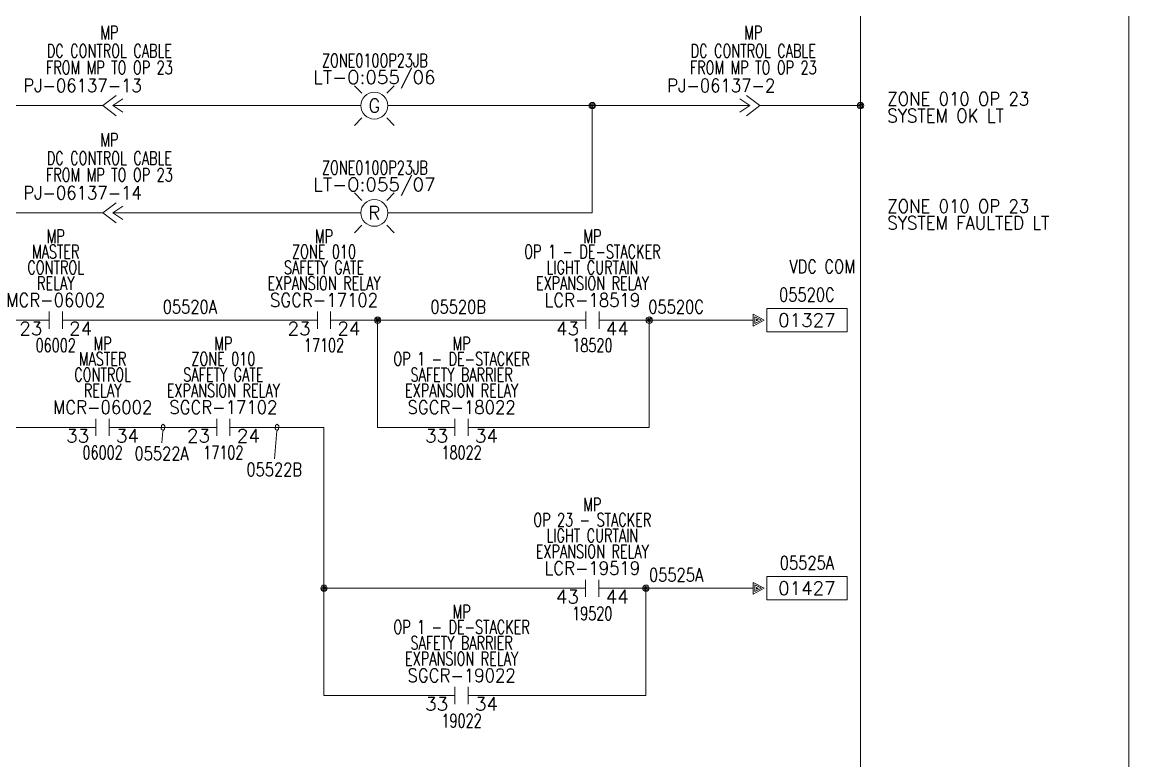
# Model space of a CAD drawing. Header units: inches. Extents: x 0 to 17, y 0 to 23.
# Drawn here: x 6.69 to 17, y 7.89 to 14.78 of the extents above; entities that cross this region are included whole.
import ezdxf
from ezdxf.enums import TextEntityAlignment as Align

# ---------------------------------------------------------------- set-up
doc = ezdxf.new("R2010")
doc.units = ezdxf.units.IN
doc.header["$MEASUREMENT"] = 0
doc.layers.get('0').update_dxf_attribs({"lineweight": 5})
for name, color, linetype, lineweight in [('DESC', 1, 'Continuous', 5), ('DESCCHILD', 1, 'Continuous', 5), ('LOC', 252, 'Continuous', 5), ('MISC', 2, 'Continuous', 5), ('SYMS', 7, 'Continuous', 5), ('TAGFIXED', 7, 'Continuous', 5), ('TAGS', 2, 'Continuous', 5), ('TERMS', 2, 'Continuous', 5), ('Title_Block_Info', 2, 'Continuous', 5), ('WIRENO', 1, 'Continuous', 5), ('WIRES', 7, 'Continuous', 5), ('XREF', 1, 'Continuous', 5), ('XREFCHILD', 1, 'Continuous', 5)]:
    doc.layers.add(name, color=color, linetype=linetype, lineweight=lineweight)
doc.styles.get("Standard").update_dxf_attribs({"font": 'romans.shx'})
doc.styles.add('WD', font='romans.shx')

# ---------------------------------------------------------------- blocks, each defined once
blk = doc.blocks.new('WD_WNV')
at = {"linetype": 'Continuous', "style": 'WD', "width": 0.8}
blk.add_attdef('WIRENO', text='', height=0.125, dxfattribs=at).set_placement((-0.05, 0), align=Align.MIDDLE_RIGHT)
blk = doc.blocks.new('HA2S1')
for p, q in [((0.125, 0.109), (0.125, -0.109)), ((0.875, 0.109), (0.125, 0.109)), ((0.875, -0.109), (0.875, 0.109)), ((0, -0.055), (0, 0.055)), ((0, 0.055), (0.102, 0)), ((0.102, 0), (0, -0.055)), ((0.078, 0), (0.016, 0.031)), ((0.016, 0.031), (0.016, -0.031)), ((0.016, -0.031), (0.078, 0)), ((0.047, 0), (0.031, 0.008)), ((0.031, 0.008), (0.031, -0.008)), ((0.031, -0.008), (0.047, 0)), ((0.125, -0.109), (0.875, -0.109))]:
    blk.add_line(p, q)
at = {"style": 'WD', "width": 0.8, "flags": 8}
for tag, p in [('WIRENO', (0.5, 0.3)), ('DESC1', (0.5, -0.169))]:
    blk.add_attdef(tag, text='', height=0.125, dxfattribs=at).set_placement(p, align=Align.TOP_CENTER)
at = {"style": 'WD', "flags": 1}
for tag, p in [('X4TERM01', (0, 0)), ('SIGCODE', (0.026, 0.066))]:
    blk.add_attdef(tag, p, '', height=0.01, dxfattribs=at)
at = {"style": 'WD'}
blk.add_attdef('XREF', text='', height=0.125, dxfattribs=at).set_placement((0.5, -0.063), align=Align.CENTER)
blk = doc.blocks.new('HLT1R')
for p, q in [((-0.115, 0.115), (-0.186, 0.186)), ((0.115, 0.115), (0.186, 0.186)), ((-0.115, -0.115), (-0.186, -0.186)), ((0.115, -0.115), (0.186, -0.186))]:
    blk.add_line(p, q)
blk.add_circle((0, 0), 0.125)
at = {"style": 'WD', "width": 0.7}
for tag, p in [('INST', (0.006, 0.528)), ('LOC', (0.006, 0.359))]:
    blk.add_attdef(tag, text='', height=0.125, dxfattribs=at).set_placement(p, align=Align.CENTER)
at = {"style": 'WD'}
blk.add_attdef('TAG1', text='', height=0.125, dxfattribs=at).set_placement((0, 0.202), align=Align.CENTER)
at = {"linetype": 'Continuous', "style": 'WD', "flags": 9}
blk.add_attdef('ASSYCODE', text='', height=0.01, dxfattribs=at).set_placement((-0.003, 0.098), align=Align.CENTER)
at = {"style": 'WD', "flags": 9}
blk.add_attdef('FAMILY', text='', height=0.01, dxfattribs=at).set_placement((-0.005, 0.161), align=Align.CENTER)
at = {"linetype": 'Continuous', "style": 'WD', "flags": 1}
for tag, p in [('MFG', (0, 0.121)), ('CAT', (0, 0.14))]:
    blk.add_attdef(tag, text='', height=0.01, dxfattribs=at).set_placement(p, align=Align.MIDDLE)
at = {"style": 'WD', "width": 0.9}
blk.add_attdef('DESC1', (1.125, 0), '', height=0.125, dxfattribs=at)
at = {"style": 'WD'}
blk.add_attdef('COLOR', text='', height=0.125, dxfattribs=at).set_placement((0, 0), align=Align.MIDDLE)
at = {"style": 'WD', "flags": 1}
for tag, p in [('X4TERM01', (-0.125, 0)), ('X1TERM02', (0.125, 0))]:
    blk.add_attdef(tag, p, '', height=0.01, dxfattribs=at)
at = {"linetype": 'Continuous', "style": 'WD', "flags": 8}
blk.add_attdef('TERM01', text='', height=0.125, dxfattribs=at).set_placement((-0.175, -0.031), align=Align.TOP_RIGHT)
blk.add_attdef('TERM02', text='', height=0.125, dxfattribs=at).set_placement((0.175, -0.031), align=Align.TOP_LEFT)
at = {"style": 'WD', "width": 0.9}
blk.add_attdef('DESC2', text='', height=0.125, dxfattribs=at).set_placement((1.125, -0.031), align=Align.TOP_LEFT)
blk = doc.blocks.new('HLT1G')
for p, q in [((-0.115, 0.115), (-0.186, 0.186)), ((0.115, 0.115), (0.186, 0.186)), ((-0.115, -0.115), (-0.186, -0.186)), ((0.115, -0.115), (0.186, -0.186))]:
    blk.add_line(p, q)
blk.add_circle((0, 0), 0.125)
at = {"style": 'WD', "width": 0.7}
for tag, p in [('INST', (0.006, 0.528)), ('LOC', (0.006, 0.359))]:
    blk.add_attdef(tag, text='', height=0.125, dxfattribs=at).set_placement(p, align=Align.CENTER)
at = {"style": 'WD'}
blk.add_attdef('TAG1', text='', height=0.125, dxfattribs=at).set_placement((0, 0.202), align=Align.CENTER)
at = {"linetype": 'Continuous', "style": 'WD', "flags": 9}
blk.add_attdef('ASSYCODE', text='', height=0.01, dxfattribs=at).set_placement((-0.003, 0.096), align=Align.CENTER)
at = {"style": 'WD', "flags": 9}
blk.add_attdef('FAMILY', text='', height=0.01, dxfattribs=at).set_placement((-0.005, 0.161), align=Align.CENTER)
at = {"linetype": 'Continuous', "style": 'WD', "flags": 1}
for tag, p in [('MFG', (0, 0.121)), ('CAT', (0, 0.14))]:
    blk.add_attdef(tag, text='', height=0.01, dxfattribs=at).set_placement(p, align=Align.MIDDLE)
at = {"style": 'WD', "width": 0.9}
blk.add_attdef('DESC1', (1.125, 0), '', height=0.125, dxfattribs=at)
at = {"style": 'WD'}
blk.add_attdef('COLOR', text='', height=0.125, dxfattribs=at).set_placement((0, 0), align=Align.MIDDLE)
at = {"style": 'WD', "flags": 1}
for tag, p in [('X4TERM01', (-0.125, 0)), ('X1TERM02', (0.125, 0))]:
    blk.add_attdef(tag, p, '', height=0.01, dxfattribs=at)
at = {"linetype": 'Continuous', "style": 'WD', "flags": 8}
blk.add_attdef('TERM01', text='', height=0.125, dxfattribs=at).set_placement((-0.175, -0.031), align=Align.TOP_RIGHT)
blk.add_attdef('TERM02', text='', height=0.125, dxfattribs=at).set_placement((0.175, -0.031), align=Align.TOP_LEFT)
at = {"style": 'WD', "width": 0.9}
blk.add_attdef('DESC2', text='', height=0.125, dxfattribs=at).set_placement((1.125, -0.031), align=Align.TOP_LEFT)
blk = doc.blocks.new('WDDOT')
for radius in [0.03, 0.0187, 0.00929]:
    blk.add_circle((0, 0), radius)
blk = doc.blocks.new('TB_P')
at = {"color": 5, "linetype": 'Continuous'}
blk.add_lwpolyline([(0, 0), (17, 0), (17, 23), (0, 23)], close=True, dxfattribs=at)
at = {"color": 2, "linetype": 'Continuous', "style": 'WD', "flags": 1}
for tag, p in [('REV1_NO', (1.734, 3.29)), ('REV1_BY', (7.303, 3.29)), ('REV1_DATE', (9.562, 3.29)), ('REV2_NO', (1.734, 3.04)), ('REV2_BY', (7.303, 3.04)), ('REV2_DATE', (9.562, 3.04)), ('REV3_NO', (1.734, 2.79)), ('REV3_BY', (7.303, 2.79)), ('REV3_DATE', (9.562, 2.79)), ('REV4_NO', (1.734, 2.54)), ('REV4_BY', (7.303, 2.54)), ('REV4_DATE', (9.562, 2.54)), ('REV5_NO', (1.734, 2.29)), ('REV5_BY', (7.303, 2.29)), ('REV5_DATE', (9.562, 2.29)), ('REV6_NO', (1.734, 2.04)), ('REV6_BY', (7.303, 2.04)), ('REV6_DATE', (9.562, 2.04)), ('REV7_NO', (1.734, 1.79)), ('REV7_BY', (7.303, 1.79)), ('REV7_DATE', (9.562, 1.79)), ('REV8_NO', (1.734, 1.54)), ('REV8_BY', (7.303, 1.54)), ('REV8_DATE', (9.562, 1.54)), ('REV9_NO', (1.734, 1.29)), ('REV9_BY', (7.303, 1.29)), ('REV9_DATE', (9.562, 1.29))]:
    blk.add_attdef(tag, text='', height=0.15, dxfattribs=at).set_placement(p, align=Align.MIDDLE_CENTER)
for tag, p in [('REV1_CHANGE', (2.292, 3.29)), ('REV2_CHANGE', (2.292, 3.04)), ('REV3_CHANGE', (2.292, 2.79)), ('REV4_CHANGE', (2.292, 2.54)), ('REV5_CHANGE', (2.292, 2.29)), ('REV6_CHANGE', (2.292, 2.04)), ('REV7_CHANGE', (2.292, 1.79)), ('REV8_CHANGE', (2.292, 1.54)), ('REV9_CHANGE', (2.292, 1.29))]:
    blk.add_attdef(tag, text='', height=0.15, dxfattribs=at).set_placement(p, align=Align.MIDDLE_LEFT)
at = {"layer": 'Title_Block_Info', "ltscale": 0.1}
for tag, p in [('CUSTOMER', (6.842, 0.833)), ('JOB DESCRIPTION LINE', (6.842, 0.5)), ('DRAWING DESCRIPTION', (6.842, 0.167))]:
    blk.add_attdef(tag, text='', height=0.15, dxfattribs=at).set_placement(p, align=Align.MIDDLE_LEFT)
at = {"layer": 'Title_Block_Info', "ltscale": 0.1, "style": 'WD'}
for tag, p in [('JOB #', (12.752, 0.833)), ('SEC. NO.', (14.75, 0.833)), ('SHT. NO.', (16.312, 0.833)), ('NAME', (12.795, 0.5)), ('REV', (16.194, 0.5))]:
    blk.add_attdef(tag, text='', height=0.125, dxfattribs=at).set_placement(p, align=Align.MIDDLE_CENTER)
blk.add_attdef('DATE', text='', height=0.125, dxfattribs=at).set_placement((15.188, 0.5), align=Align.MIDDLE_RIGHT)
blk.add_attdef('FILE NUMBER', text='', height=0.125, dxfattribs=at).set_placement((12.591, 0.167), align=Align.MIDDLE_LEFT)
blk = doc.blocks.new('HCR21')
at = {"linetype": 'Continuous'}
for p, q in [((-0.062, 0.08), (-0.062, -0.08)), ((0.062, 0.08), (0.062, -0.08))]:
    blk.add_line(p, q, dxfattribs=at)
at = {"style": 'WD'}
for tag, width, p in [('LOC', 0.7, (0, 0.719)), ('DESC1', 0.7, (0, 0.576)), ('DESC2', 0.7, (0, 0.429)), ('DESC3', 0.7, (0, 0.281)), ('TAG2', 0.9, (0, 0.125)), ('XREF', 0.7, (0, -0.297)), ('INST', 0.7, (0, -0.438))]:
    blk.add_attdef(tag, text='', height=0.125, dxfattribs=dict(at, width=width)).set_placement(p, align=Align.CENTER)
for tag, p in [('X2LINK', (0, 0.125)), ('X8LINK', (0, -0.125))]:
    blk.add_attdef(tag, p, '', height=0.01, dxfattribs=at)
for tag, p, flags in [('X4TERM01', (-0.062, 0), 1), ('X1TERM02', (0.062, 0), 1), ('FAMILY', (0.097, 0.053), 9), ('CONTACT', (0.097, 0.036), 1)]:
    blk.add_attdef(tag, p, '', height=0.01, dxfattribs=dict(at, flags=flags))
at = {"linetype": 'Continuous', "style": 'WD', "flags": 8}
blk.add_attdef('TERM01', text='', height=0.125, dxfattribs=at).set_placement((-0.125, -0.016), align=Align.TOP_RIGHT)
blk.add_attdef('TERM02', text='', height=0.125, dxfattribs=at).set_placement((0.125, -0.016), align=Align.TOP_LEFT)
blk = doc.blocks.new('WD_WNH')
at = {"linetype": 'Continuous', "style": 'WD', "width": 0.8}
blk.add_attdef('WIRENO', text='', height=0.125, dxfattribs=at).set_placement((0, 0.0625), align=Align.CENTER)
blk = doc.blocks.new('HC02JP1')
for p, q in [((-0.062, 0), (0.062, 0.094)), ((-0.062, 0), (0.062, -0.094)), ((0.031, 0), (0.125, 0.062)), ((0.031, 0), (0.125, -0.062)), ((0.031, 0), (0.094, 0))]:
    blk.add_line(p, q)
at = {"style": 'WD', "width": 0.7}
for tag, p in [('INST', (0.146, 0.787)), ('LOC', (0, 0.618)), ('DESC1', (0, 0.448)), ('DESC2', (0, 0.292))]:
    blk.add_attdef(tag, text='', height=0.125, dxfattribs=at).set_placement(p, align=Align.CENTER)
at = {"style": 'WD', "width": 0.9}
blk.add_attdef('TAG2', text='', height=0.125, dxfattribs=at).set_placement((-0.016, 0.125), align=Align.RIGHT)
at = {"linetype": 'Continuous', "style": 'WD', "width": 0.9, "flags": 8}
blk.add_attdef('DELIM', text='', height=0.125, dxfattribs=at).set_placement((0.047, 0.125), align=Align.CENTER)
blk.add_attdef('TERM01', (0.109, 0.125), '', height=0.125, dxfattribs=at)
at = {"style": 'WD'}
for tag, p in [('X2LINK', (0.062, 0.125)), ('X8LINK', (0.062, -0.125))]:
    blk.add_attdef(tag, p, '', height=0.01, dxfattribs=at)
for tag, p, flags in [('X4TERM01', (-0.062, 0), 1), ('X4TERMDESC01', (-0.046, 0.023), 1), ('X1TERM01', (0.094, 0), 1), ('X1TERMDESC01', (0.098, 0.021), 1), ('FAMILY', (0.205, 0.059), 9)]:
    blk.add_attdef(tag, p, '', height=0.01, dxfattribs=dict(at, flags=flags))
blk = doc.blocks.new('HC02PJ1')
for p, q in [((-0.031, 0), (-0.125, 0.062)), ((-0.031, 0), (-0.125, -0.062)), ((-0.031, 0), (-0.094, 0)), ((0.062, 0), (-0.062, 0.094)), ((0.062, 0), (-0.062, -0.094))]:
    blk.add_line(p, q)
at = {"style": 'WD', "width": 0.7}
for tag, p in [('INST', (0.146, 0.787)), ('LOC', (0, 0.618)), ('DESC1', (0, 0.448)), ('DESC2', (0, 0.292))]:
    blk.add_attdef(tag, text='', height=0.125, dxfattribs=at).set_placement(p, align=Align.CENTER)
at = {"style": 'WD', "width": 0.9}
blk.add_attdef('TAG2', text='', height=0.125, dxfattribs=at).set_placement((-0.016, 0.125), align=Align.RIGHT)
at = {"linetype": 'Continuous', "style": 'WD', "width": 0.9, "flags": 8}
blk.add_attdef('DELIM', text='', height=0.125, dxfattribs=at).set_placement((0.047, 0.125), align=Align.CENTER)
blk.add_attdef('TERM01', (0.109, 0.125), '', height=0.125, dxfattribs=at)
at = {"style": 'WD'}
for tag, p in [('X2LINK', (-0.062, 0.125)), ('X8LINK', (-0.062, -0.125))]:
    blk.add_attdef(tag, p, '', height=0.01, dxfattribs=at)
for tag, p, flags in [('FAMILY', (0.048, 0.121), 9), ('X4TERMDESC01', (-0.106, 0.021), 1), ('X4TERM01', (-0.094, 0), 1), ('X1TERMDESC01', (0.062, 0.021), 1), ('X1TERM01', (0.062, 0), 1)]:
    blk.add_attdef(tag, p, '', height=0.01, dxfattribs=dict(at, flags=flags))

msp = doc.modelspace()

# ---------------------------------------------------------------- linework, layer by layer
at = {"layer": 'WIRENO'}
for points in [[(7.99, 10.857), (7.998, 10.969), (8.014, 10.983), (8.017, 11.014), (8.002, 11.031), (7.986, 11.016), (7.983, 10.985), (7.991, 10.977)], [(9.039, 10.707), (9.06, 10.969), (9.077, 10.983), (9.079, 11.014), (9.065, 11.031), (9.048, 11.016), (9.046, 10.986), (9.053, 10.977)]]:
    msp.add_lwpolyline(points, dxfattribs=at)
at = {"layer": 'WIRES'}
for p, q in [((14.5, 22.25), (14.5, 2.25)), ((4.625, 14), (7.438, 14)), ((7.594, 14), (9.844, 14)), ((10.094, 14), (13.406, 14)), ((12, 14), (12, 13)), ((13.562, 14), (14.5, 14)), ((4.625, 13), (7.438, 13)), ((7.594, 13), (9.844, 13)), ((10.094, 13), (12, 13)), ((4.625, 12), (6.938, 12)), ((7.062, 12), (9.438, 12)), ((9.562, 12), (11.938, 12)), ((10, 12), (10, 11)), ((12.062, 12), (13.5, 12)), ((12.531, 11), (12.531, 12)), ((4.625, 11), (7.375, 11)), ((7.5, 11), (8.5, 11)), ((8.625, 11), (9.5, 11)), ((9.5, 11), (9.5, 9.5)), ((10, 11), (10.719, 11)), ((10.844, 11), (12.531, 11)), ((9.5, 9.5), (11.938, 9.5)), ((9.5, 9.5), (9.5, 8.5)), ((12.062, 9.5), (13.5, 9.5)), ((12.5, 8.5), (12.5, 9.5)), ((9.5, 8.5), (10.719, 8.5)), ((10.844, 8.5), (12.5, 8.5))]:
    msp.add_line(p, q, dxfattribs=at)

# ---------------------------------------------------------------- block references
msp.add_blockref('TB_P', (0, 0))
at = {"layer": 'SYMS'}
ref = msp.add_blockref('HC02JP1', (7.5, 14), dxfattribs=at)
ref.add_attrib('TERM01', '13', (7.609, 14.125), dxfattribs={"layer": 'TERMS', "linetype": 'Continuous', "height": 0.125, "style": 'WD', "width": 0.9, "flags": 8})
ref.add_attrib('DELIM', '-', dxfattribs={"layer": 'MISC', "linetype": 'Continuous', "height": 0.125, "style": 'WD', "width": 0.9, "flags": 8}).set_placement((7.547, 14.125), align=Align.CENTER)
ref.add_attrib('DESC2', 'FROM MP TO OP 23', dxfattribs={"layer": 'DESCCHILD', "height": 0.125, "style": 'WD', "width": 0.7}).set_placement((7.5, 14.292), align=Align.CENTER)
ref.add_attrib('TAG2', 'PJ-06137', dxfattribs={"layer": 'TAGS', "height": 0.125, "style": 'WD', "width": 0.9}).set_placement((7.484, 14.125), align=Align.RIGHT)
ref.add_attrib('DESC1', 'DC CONTROL CABLE', dxfattribs={"layer": 'DESCCHILD', "height": 0.125, "style": 'WD', "width": 0.7}).set_placement((7.5, 14.448), align=Align.CENTER)
ref.add_attrib('LOC', 'MP', dxfattribs={"layer": 'LOC', "height": 0.125, "style": 'WD', "width": 0.7}).set_placement((7.5, 14.618), align=Align.CENTER)
ref = msp.add_blockref('HC02PJ1', (13.5, 14), dxfattribs=at)
ref.add_attrib('DESC1', 'DC CONTROL CABLE', dxfattribs={"layer": 'DESCCHILD', "height": 0.125, "style": 'WD', "width": 0.7}).set_placement((13.5, 14.448), align=Align.CENTER)
ref.add_attrib('DESC2', 'FROM MP TO OP 23', dxfattribs={"layer": 'DESCCHILD', "height": 0.125, "style": 'WD', "width": 0.7}).set_placement((13.5, 14.292), align=Align.CENTER)
ref.add_attrib('LOC', 'MP', dxfattribs={"layer": 'LOC', "height": 0.125, "style": 'WD', "width": 0.7}).set_placement((13.5, 14.618), align=Align.CENTER)
ref.add_attrib('TERM01', '2', (13.609, 14.125), dxfattribs={"layer": 'TERMS', "linetype": 'Continuous', "height": 0.125, "style": 'WD', "width": 0.9, "flags": 8})
ref.add_attrib('TAG2', 'PJ-06137', dxfattribs={"layer": 'TAGS', "height": 0.125, "style": 'WD', "width": 0.9}).set_placement((13.484, 14.125), align=Align.RIGHT)
ref.add_attrib('DELIM', '-', dxfattribs={"layer": 'MISC', "linetype": 'Continuous', "height": 0.125, "style": 'WD', "width": 0.9, "flags": 8}).set_placement((13.547, 14.125), align=Align.CENTER)
ref = msp.add_blockref('HLT1G', (9.969, 14), dxfattribs=at)
ref.add_attrib('COLOR', 'G', dxfattribs={"layer": 'MISC', "height": 0.125, "style": 'WD'}).set_placement((9.969, 14), align=Align.MIDDLE)
ref.add_attrib('TAG1F', 'LT-O:055/06', dxfattribs={"layer": 'TAGFIXED', "height": 0.125, "style": 'WD'}).set_placement((9.969, 14.202), align=Align.CENTER)
ref.add_attrib('DESC1', 'ZONE 010 OP 23', (14.75, 14), dxfattribs={"layer": 'DESC', "height": 0.125, "style": 'WD', "width": 0.9})
ref.add_attrib('DESC2', 'SYSTEM OK LT', dxfattribs={"layer": 'DESC', "height": 0.125, "style": 'WD', "width": 0.9}).set_placement((14.75, 13.969), align=Align.TOP_LEFT)
ref.add_attrib('LOC', 'ZONE010OP23JB', dxfattribs={"layer": 'LOC', "height": 0.125, "style": 'WD', "width": 0.7}).set_placement((9.974, 14.359), align=Align.CENTER)
for p in [(12, 14), (14.5, 14), (10, 12), (12.531, 12), (9.5, 9.5), (12.5, 9.5)]:
    msp.add_blockref('WDDOT', p, dxfattribs=at)
ref = msp.add_blockref('HC02JP1', (7.5, 13), dxfattribs=at)
ref.add_attrib('TERM01', '14', (7.609, 13.125), dxfattribs={"layer": 'TERMS', "linetype": 'Continuous', "height": 0.125, "style": 'WD', "width": 0.9, "flags": 8})
ref.add_attrib('DELIM', '-', dxfattribs={"layer": 'MISC', "linetype": 'Continuous', "height": 0.125, "style": 'WD', "width": 0.9, "flags": 8}).set_placement((7.547, 13.125), align=Align.CENTER)
ref.add_attrib('DESC2', 'FROM MP TO OP 23', dxfattribs={"layer": 'DESCCHILD', "height": 0.125, "style": 'WD', "width": 0.7}).set_placement((7.5, 13.292), align=Align.CENTER)
ref.add_attrib('TAG2', 'PJ-06137', dxfattribs={"layer": 'TAGS', "height": 0.125, "style": 'WD', "width": 0.9}).set_placement((7.484, 13.125), align=Align.RIGHT)
ref.add_attrib('DESC1', 'DC CONTROL CABLE', dxfattribs={"layer": 'DESCCHILD', "height": 0.125, "style": 'WD', "width": 0.7}).set_placement((7.5, 13.448), align=Align.CENTER)
ref.add_attrib('LOC', 'MP', dxfattribs={"layer": 'LOC', "height": 0.125, "style": 'WD', "width": 0.7}).set_placement((7.5, 13.618), align=Align.CENTER)
ref = msp.add_blockref('HLT1R', (9.969, 13), dxfattribs=at)
ref.add_attrib('COLOR', 'R', dxfattribs={"layer": 'MISC', "height": 0.125, "style": 'WD'}).set_placement((9.969, 13), align=Align.MIDDLE)
ref.add_attrib('TAG1F', 'LT-O:055/07', dxfattribs={"layer": 'TAGFIXED', "height": 0.125, "style": 'WD'}).set_placement((9.969, 13.202), align=Align.CENTER)
ref.add_attrib('DESC1', 'ZONE 010 OP 23', (14.75, 13), dxfattribs={"layer": 'DESC', "height": 0.125, "style": 'WD', "width": 0.9})
ref.add_attrib('DESC2', 'SYSTEM FAULTED LT', dxfattribs={"layer": 'DESC', "height": 0.125, "style": 'WD', "width": 0.9}).set_placement((14.75, 12.969), align=Align.TOP_LEFT)
ref.add_attrib('LOC', 'ZONE010OP23JB', dxfattribs={"layer": 'LOC', "height": 0.125, "style": 'WD', "width": 0.7}).set_placement((9.974, 13.359), align=Align.CENTER)
ref = msp.add_blockref('HCR21', (7, 12), dxfattribs=at)
ref.add_attrib('TAG2', 'MCR-06002', dxfattribs={"layer": 'TAGS', "height": 0.125, "style": 'WD', "width": 0.9}).set_placement((7, 12.125), align=Align.CENTER)
ref.add_attrib('DESC1', 'MASTER', dxfattribs={"layer": 'DESCCHILD', "height": 0.125, "style": 'WD', "width": 0.7}).set_placement((7, 12.576), align=Align.CENTER)
ref.add_attrib('DESC2', 'CONTROL', dxfattribs={"layer": 'DESCCHILD', "height": 0.125, "style": 'WD', "width": 0.7}).set_placement((7, 12.429), align=Align.CENTER)
ref.add_attrib('XREF', '06002', dxfattribs={"layer": 'XREFCHILD', "height": 0.125, "style": 'WD', "width": 0.7}).set_placement((7, 11.703), align=Align.CENTER)
ref.add_attrib('TERM01', '23', dxfattribs={"layer": 'TERMS', "linetype": 'Continuous', "height": 0.125, "style": 'WD', "flags": 8}).set_placement((6.875, 11.984), align=Align.TOP_RIGHT)
ref.add_attrib('TERM02', '24', dxfattribs={"layer": 'TERMS', "linetype": 'Continuous', "height": 0.125, "style": 'WD', "flags": 8}).set_placement((7.125, 11.984), align=Align.TOP_LEFT)
ref.add_attrib('LOC', 'MP', dxfattribs={"layer": 'LOC', "height": 0.125, "style": 'WD', "width": 0.7}).set_placement((7, 12.719), align=Align.CENTER)
ref.add_attrib('DESC3', 'RELAY', dxfattribs={"layer": 'DESCCHILD', "height": 0.125, "style": 'WD', "width": 0.7}).set_placement((7, 12.281), align=Align.CENTER)
ref = msp.add_blockref('HCR21', (9.5, 12), dxfattribs=at)
ref.add_attrib('TAG2', 'SGCR-17102', dxfattribs={"layer": 'TAGS', "height": 0.125, "style": 'WD', "width": 0.9}).set_placement((9.5, 12.125), align=Align.CENTER)
ref.add_attrib('DESC1', 'ZONE 010', dxfattribs={"layer": 'DESCCHILD', "height": 0.125, "style": 'WD', "width": 0.7}).set_placement((9.5, 12.576), align=Align.CENTER)
ref.add_attrib('DESC2', 'SAFETY GATE', dxfattribs={"layer": 'DESCCHILD', "height": 0.125, "style": 'WD', "width": 0.7}).set_placement((9.5, 12.429), align=Align.CENTER)
ref.add_attrib('XREF', '17102', dxfattribs={"layer": 'XREFCHILD', "height": 0.125, "style": 'WD', "width": 0.7}).set_placement((9.5, 11.703), align=Align.CENTER)
ref.add_attrib('TERM01', '23', dxfattribs={"layer": 'TERMS', "linetype": 'Continuous', "height": 0.125, "style": 'WD', "flags": 8}).set_placement((9.375, 11.984), align=Align.TOP_RIGHT)
ref.add_attrib('TERM02', '24', dxfattribs={"layer": 'TERMS', "linetype": 'Continuous', "height": 0.125, "style": 'WD', "flags": 8}).set_placement((9.625, 11.984), align=Align.TOP_LEFT)
ref.add_attrib('LOC', 'MP', dxfattribs={"layer": 'LOC', "height": 0.125, "style": 'WD', "width": 0.7}).set_placement((9.5, 12.719), align=Align.CENTER)
ref.add_attrib('DESC3', 'EXPANSION RELAY', dxfattribs={"layer": 'DESCCHILD', "height": 0.125, "style": 'WD', "width": 0.7}).set_placement((9.5, 12.281), align=Align.CENTER)
ref = msp.add_blockref('HCR21', (12.001, 12), dxfattribs=at)
ref.add_attrib('TAG2', 'LCR-18519', dxfattribs={"layer": 'TAGS', "height": 0.125, "style": 'WD', "width": 0.9}).set_placement((12.001, 12.125), align=Align.CENTER)
ref.add_attrib('DESC1', 'OP 1 - DE-STACKER', dxfattribs={"layer": 'DESCCHILD', "height": 0.125, "style": 'WD', "width": 0.7}).set_placement((12.001, 12.576), align=Align.CENTER)
ref.add_attrib('DESC2', 'LIGHT CURTAIN', dxfattribs={"layer": 'DESCCHILD', "height": 0.125, "style": 'WD', "width": 0.7}).set_placement((12.001, 12.429), align=Align.CENTER)
ref.add_attrib('XREF', '18520', dxfattribs={"layer": 'XREFCHILD', "height": 0.125, "style": 'WD', "width": 0.7}).set_placement((12.001, 11.703), align=Align.CENTER)
ref.add_attrib('TERM01', '43', dxfattribs={"layer": 'TERMS', "linetype": 'Continuous', "height": 0.125, "style": 'WD', "flags": 8}).set_placement((11.876, 11.984), align=Align.TOP_RIGHT)
ref.add_attrib('TERM02', '44', dxfattribs={"layer": 'TERMS', "linetype": 'Continuous', "height": 0.125, "style": 'WD', "flags": 8}).set_placement((12.126, 11.984), align=Align.TOP_LEFT)
ref.add_attrib('LOC', 'MP', dxfattribs={"layer": 'LOC', "height": 0.125, "style": 'WD', "width": 0.7}).set_placement((12.001, 12.719), align=Align.CENTER)
ref.add_attrib('DESC3', 'EXPANSION RELAY', dxfattribs={"layer": 'DESCCHILD', "height": 0.125, "style": 'WD', "width": 0.7}).set_placement((12.001, 12.281), align=Align.CENTER)
ref = msp.add_blockref('HA2S1', (13.5, 12), dxfattribs=at)
ref.add_attrib('XREF', '01327', dxfattribs={"layer": 'XREF', "height": 0.125, "style": 'WD'}).set_placement((14, 11.938), align=Align.CENTER)
ref.add_attrib('WIRENO', '05520C', dxfattribs={"layer": 'WIRENO', "height": 0.125, "style": 'WD', "width": 0.8, "flags": 8}).set_placement((14, 12.3), align=Align.TOP_CENTER)
ref = msp.add_blockref('HCR21', (7.437, 11), dxfattribs=at)
ref.add_attrib('TAG2', 'MCR-06002', dxfattribs={"layer": 'TAGS', "height": 0.125, "style": 'WD', "width": 0.9}).set_placement((7.437, 11.125), align=Align.CENTER)
ref.add_attrib('DESC1', 'MASTER', dxfattribs={"layer": 'DESCCHILD', "height": 0.125, "style": 'WD', "width": 0.7}).set_placement((7.437, 11.576), align=Align.CENTER)
ref.add_attrib('DESC2', 'CONTROL', dxfattribs={"layer": 'DESCCHILD', "height": 0.125, "style": 'WD', "width": 0.7}).set_placement((7.437, 11.429), align=Align.CENTER)
ref.add_attrib('XREF', '06002', dxfattribs={"layer": 'XREFCHILD', "height": 0.125, "style": 'WD', "width": 0.7}).set_placement((7.437, 10.703), align=Align.CENTER)
ref.add_attrib('TERM01', '33', dxfattribs={"layer": 'TERMS', "linetype": 'Continuous', "height": 0.125, "style": 'WD', "flags": 8}).set_placement((7.312, 10.984), align=Align.TOP_RIGHT)
ref.add_attrib('TERM02', '34', dxfattribs={"layer": 'TERMS', "linetype": 'Continuous', "height": 0.125, "style": 'WD', "flags": 8}).set_placement((7.562, 10.984), align=Align.TOP_LEFT)
ref.add_attrib('LOC', 'MP', dxfattribs={"layer": 'LOC', "height": 0.125, "style": 'WD', "width": 0.7}).set_placement((7.437, 11.719), align=Align.CENTER)
ref.add_attrib('DESC3', 'RELAY', dxfattribs={"layer": 'DESCCHILD', "height": 0.125, "style": 'WD', "width": 0.7}).set_placement((7.437, 11.281), align=Align.CENTER)
ref = msp.add_blockref('HCR21', (8.562, 11), dxfattribs=at)
ref.add_attrib('TAG2', 'SGCR-17102', dxfattribs={"layer": 'TAGS', "height": 0.125, "style": 'WD', "width": 0.9}).set_placement((8.562, 11.125), align=Align.CENTER)
ref.add_attrib('DESC1', 'ZONE 010', dxfattribs={"layer": 'DESCCHILD', "height": 0.125, "style": 'WD', "width": 0.7}).set_placement((8.562, 11.576), align=Align.CENTER)
ref.add_attrib('DESC2', 'SAFETY GATE', dxfattribs={"layer": 'DESCCHILD', "height": 0.125, "style": 'WD', "width": 0.7}).set_placement((8.562, 11.429), align=Align.CENTER)
ref.add_attrib('XREF', '17102', dxfattribs={"layer": 'XREFCHILD', "height": 0.125, "style": 'WD', "width": 0.7}).set_placement((8.562, 10.703), align=Align.CENTER)
ref.add_attrib('TERM01', '23', dxfattribs={"layer": 'TERMS', "linetype": 'Continuous', "height": 0.125, "style": 'WD', "flags": 8}).set_placement((8.438, 10.984), align=Align.TOP_RIGHT)
ref.add_attrib('TERM02', '24', dxfattribs={"layer": 'TERMS', "linetype": 'Continuous', "height": 0.125, "style": 'WD', "flags": 8}).set_placement((8.688, 10.984), align=Align.TOP_LEFT)
ref.add_attrib('LOC', 'MP', dxfattribs={"layer": 'LOC', "height": 0.125, "style": 'WD', "width": 0.7}).set_placement((8.562, 11.719), align=Align.CENTER)
ref.add_attrib('DESC3', 'EXPANSION RELAY', dxfattribs={"layer": 'DESCCHILD', "height": 0.125, "style": 'WD', "width": 0.7}).set_placement((8.562, 11.281), align=Align.CENTER)
ref = msp.add_blockref('HCR21', (10.782, 11), dxfattribs=at)
ref.add_attrib('TAG2', 'SGCR-18022', dxfattribs={"layer": 'TAGS', "height": 0.125, "style": 'WD', "width": 0.9}).set_placement((10.782, 11.125), align=Align.CENTER)
ref.add_attrib('DESC1', 'OP 1 - DE-STACKER', dxfattribs={"layer": 'DESCCHILD', "height": 0.125, "style": 'WD', "width": 0.7}).set_placement((10.782, 11.576), align=Align.CENTER)
ref.add_attrib('DESC2', 'SAFETY BARRIER', dxfattribs={"layer": 'DESCCHILD', "height": 0.125, "style": 'WD', "width": 0.7}).set_placement((10.782, 11.429), align=Align.CENTER)
ref.add_attrib('XREF', '18022', dxfattribs={"layer": 'XREFCHILD', "height": 0.125, "style": 'WD', "width": 0.7}).set_placement((10.782, 10.703), align=Align.CENTER)
ref.add_attrib('TERM01', '33', dxfattribs={"layer": 'TERMS', "linetype": 'Continuous', "height": 0.125, "style": 'WD', "flags": 8}).set_placement((10.657, 10.984), align=Align.TOP_RIGHT)
ref.add_attrib('TERM02', '34', dxfattribs={"layer": 'TERMS', "linetype": 'Continuous', "height": 0.125, "style": 'WD', "flags": 8}).set_placement((10.907, 10.984), align=Align.TOP_LEFT)
ref.add_attrib('LOC', 'MP', dxfattribs={"layer": 'LOC', "height": 0.125, "style": 'WD', "width": 0.7}).set_placement((10.782, 11.719), align=Align.CENTER)
ref.add_attrib('DESC3', 'EXPANSION RELAY', dxfattribs={"layer": 'DESCCHILD', "height": 0.125, "style": 'WD', "width": 0.7}).set_placement((10.782, 11.281), align=Align.CENTER)
ref = msp.add_blockref('HCR21', (12, 9.5), dxfattribs=at)
ref.add_attrib('TAG2', 'LCR-19519', dxfattribs={"layer": 'TAGS', "height": 0.125, "style": 'WD', "width": 0.9}).set_placement((12, 9.625), align=Align.CENTER)
ref.add_attrib('DESC1', 'OP 23 - STACKER', dxfattribs={"layer": 'DESCCHILD', "height": 0.125, "style": 'WD', "width": 0.7}).set_placement((12, 10.076), align=Align.CENTER)
ref.add_attrib('DESC2', 'LIGHT CURTAIN', dxfattribs={"layer": 'DESCCHILD', "height": 0.125, "style": 'WD', "width": 0.7}).set_placement((12, 9.929), align=Align.CENTER)
ref.add_attrib('XREF', '19520', dxfattribs={"layer": 'XREFCHILD', "height": 0.125, "style": 'WD', "width": 0.7}).set_placement((12, 9.203), align=Align.CENTER)
ref.add_attrib('TERM01', '43', dxfattribs={"layer": 'TERMS', "linetype": 'Continuous', "height": 0.125, "style": 'WD', "flags": 8}).set_placement((11.875, 9.484), align=Align.TOP_RIGHT)
ref.add_attrib('TERM02', '44', dxfattribs={"layer": 'TERMS', "linetype": 'Continuous', "height": 0.125, "style": 'WD', "flags": 8}).set_placement((12.125, 9.484), align=Align.TOP_LEFT)
ref.add_attrib('LOC', 'MP', dxfattribs={"layer": 'LOC', "height": 0.125, "style": 'WD', "width": 0.7}).set_placement((12, 10.219), align=Align.CENTER)
ref.add_attrib('DESC3', 'EXPANSION RELAY', dxfattribs={"layer": 'DESCCHILD', "height": 0.125, "style": 'WD', "width": 0.7}).set_placement((12, 9.781), align=Align.CENTER)
ref = msp.add_blockref('HA2S1', (13.5, 9.5), dxfattribs=at)
ref.add_attrib('XREF', '01427', dxfattribs={"layer": 'XREF', "height": 0.125, "style": 'WD'}).set_placement((14, 9.438), align=Align.CENTER)
ref.add_attrib('WIRENO', '05525A', dxfattribs={"layer": 'WIRENO', "height": 0.125, "style": 'WD', "width": 0.8, "flags": 8}).set_placement((14, 9.8), align=Align.TOP_CENTER)
ref = msp.add_blockref('HCR21', (10.782, 8.5), dxfattribs=at)
ref.add_attrib('TAG2', 'SGCR-19022', dxfattribs={"layer": 'TAGS', "height": 0.125, "style": 'WD', "width": 0.9}).set_placement((10.782, 8.625), align=Align.CENTER)
ref.add_attrib('DESC1', 'OP 1 - DE-STACKER', dxfattribs={"layer": 'DESCCHILD', "height": 0.125, "style": 'WD', "width": 0.7}).set_placement((10.782, 9.076), align=Align.CENTER)
ref.add_attrib('DESC2', 'SAFETY BARRIER', dxfattribs={"layer": 'DESCCHILD', "height": 0.125, "style": 'WD', "width": 0.7}).set_placement((10.782, 8.929), align=Align.CENTER)
ref.add_attrib('XREF', '19022', dxfattribs={"layer": 'XREFCHILD', "height": 0.125, "style": 'WD', "width": 0.7}).set_placement((10.782, 8.203), align=Align.CENTER)
ref.add_attrib('TERM01', '33', dxfattribs={"layer": 'TERMS', "linetype": 'Continuous', "height": 0.125, "style": 'WD', "flags": 8}).set_placement((10.657, 8.484), align=Align.TOP_RIGHT)
ref.add_attrib('TERM02', '34', dxfattribs={"layer": 'TERMS', "linetype": 'Continuous', "height": 0.125, "style": 'WD', "flags": 8}).set_placement((10.907, 8.484), align=Align.TOP_LEFT)
ref.add_attrib('LOC', 'MP', dxfattribs={"layer": 'LOC', "height": 0.125, "style": 'WD', "width": 0.7}).set_placement((10.782, 9.219), align=Align.CENTER)
ref.add_attrib('DESC3', 'EXPANSION RELAY', dxfattribs={"layer": 'DESCCHILD', "height": 0.125, "style": 'WD', "width": 0.7}).set_placement((10.782, 8.781), align=Align.CENTER)
at = {"layer": 'WIRENO'}
ref = msp.add_blockref('WD_WNV', (14.5, 12.5), dxfattribs=at)
ref.add_attrib('WIRENO', 'VDC COM', dxfattribs={"linetype": 'Continuous', "height": 0.125, "style": 'WD', "width": 0.8}).set_placement((14.45, 12.5), align=Align.MIDDLE_RIGHT)
ref = msp.add_blockref('WD_WNH', (8.25, 12), dxfattribs=at)
ref.add_attrib('WIRENO', '05520A', dxfattribs={"linetype": 'Continuous', "height": 0.125, "style": 'WD', "width": 0.8}).set_placement((8.25, 12.062), align=Align.CENTER)
ref = msp.add_blockref('WD_WNH', (10.75, 12), dxfattribs=at)
ref.add_attrib('WIRENO', '05520B', dxfattribs={"linetype": 'Continuous', "height": 0.125, "style": 'WD', "width": 0.8}).set_placement((10.75, 12.062), align=Align.CENTER)
ref = msp.add_blockref('WD_WNH', (12.781, 12), dxfattribs=at)
ref.add_attrib('WIRENO', '05520C', dxfattribs={"linetype": 'Continuous', "height": 0.125, "style": 'WD', "width": 0.8}).set_placement((12.781, 12.062), align=Align.CENTER)
ref = msp.add_blockref('WD_WNH', (8, 11), dxfattribs=at)
ref.add_attrib('WIRENO', '05522A', dxfattribs={"linetype": 'Continuous', "height": 0.125, "style": 'WD', "width": 0.8}).set_placement((7.987, 10.694), align=Align.CENTER)
ref = msp.add_blockref('WD_WNH', (9.062, 11), dxfattribs=at)
ref.add_attrib('WIRENO', '05522B', dxfattribs={"linetype": 'Continuous', "height": 0.125, "style": 'WD', "width": 0.8}).set_placement((9.036, 10.545), align=Align.CENTER)
ref = msp.add_blockref('WD_WNH', (12.781, 9.5), dxfattribs=at)
ref.add_attrib('WIRENO', '05525A', dxfattribs={"linetype": 'Continuous', "height": 0.125, "style": 'WD', "width": 0.8}).set_placement((12.781, 9.562), align=Align.CENTER)

doc.saveas('drawing.dxf')
